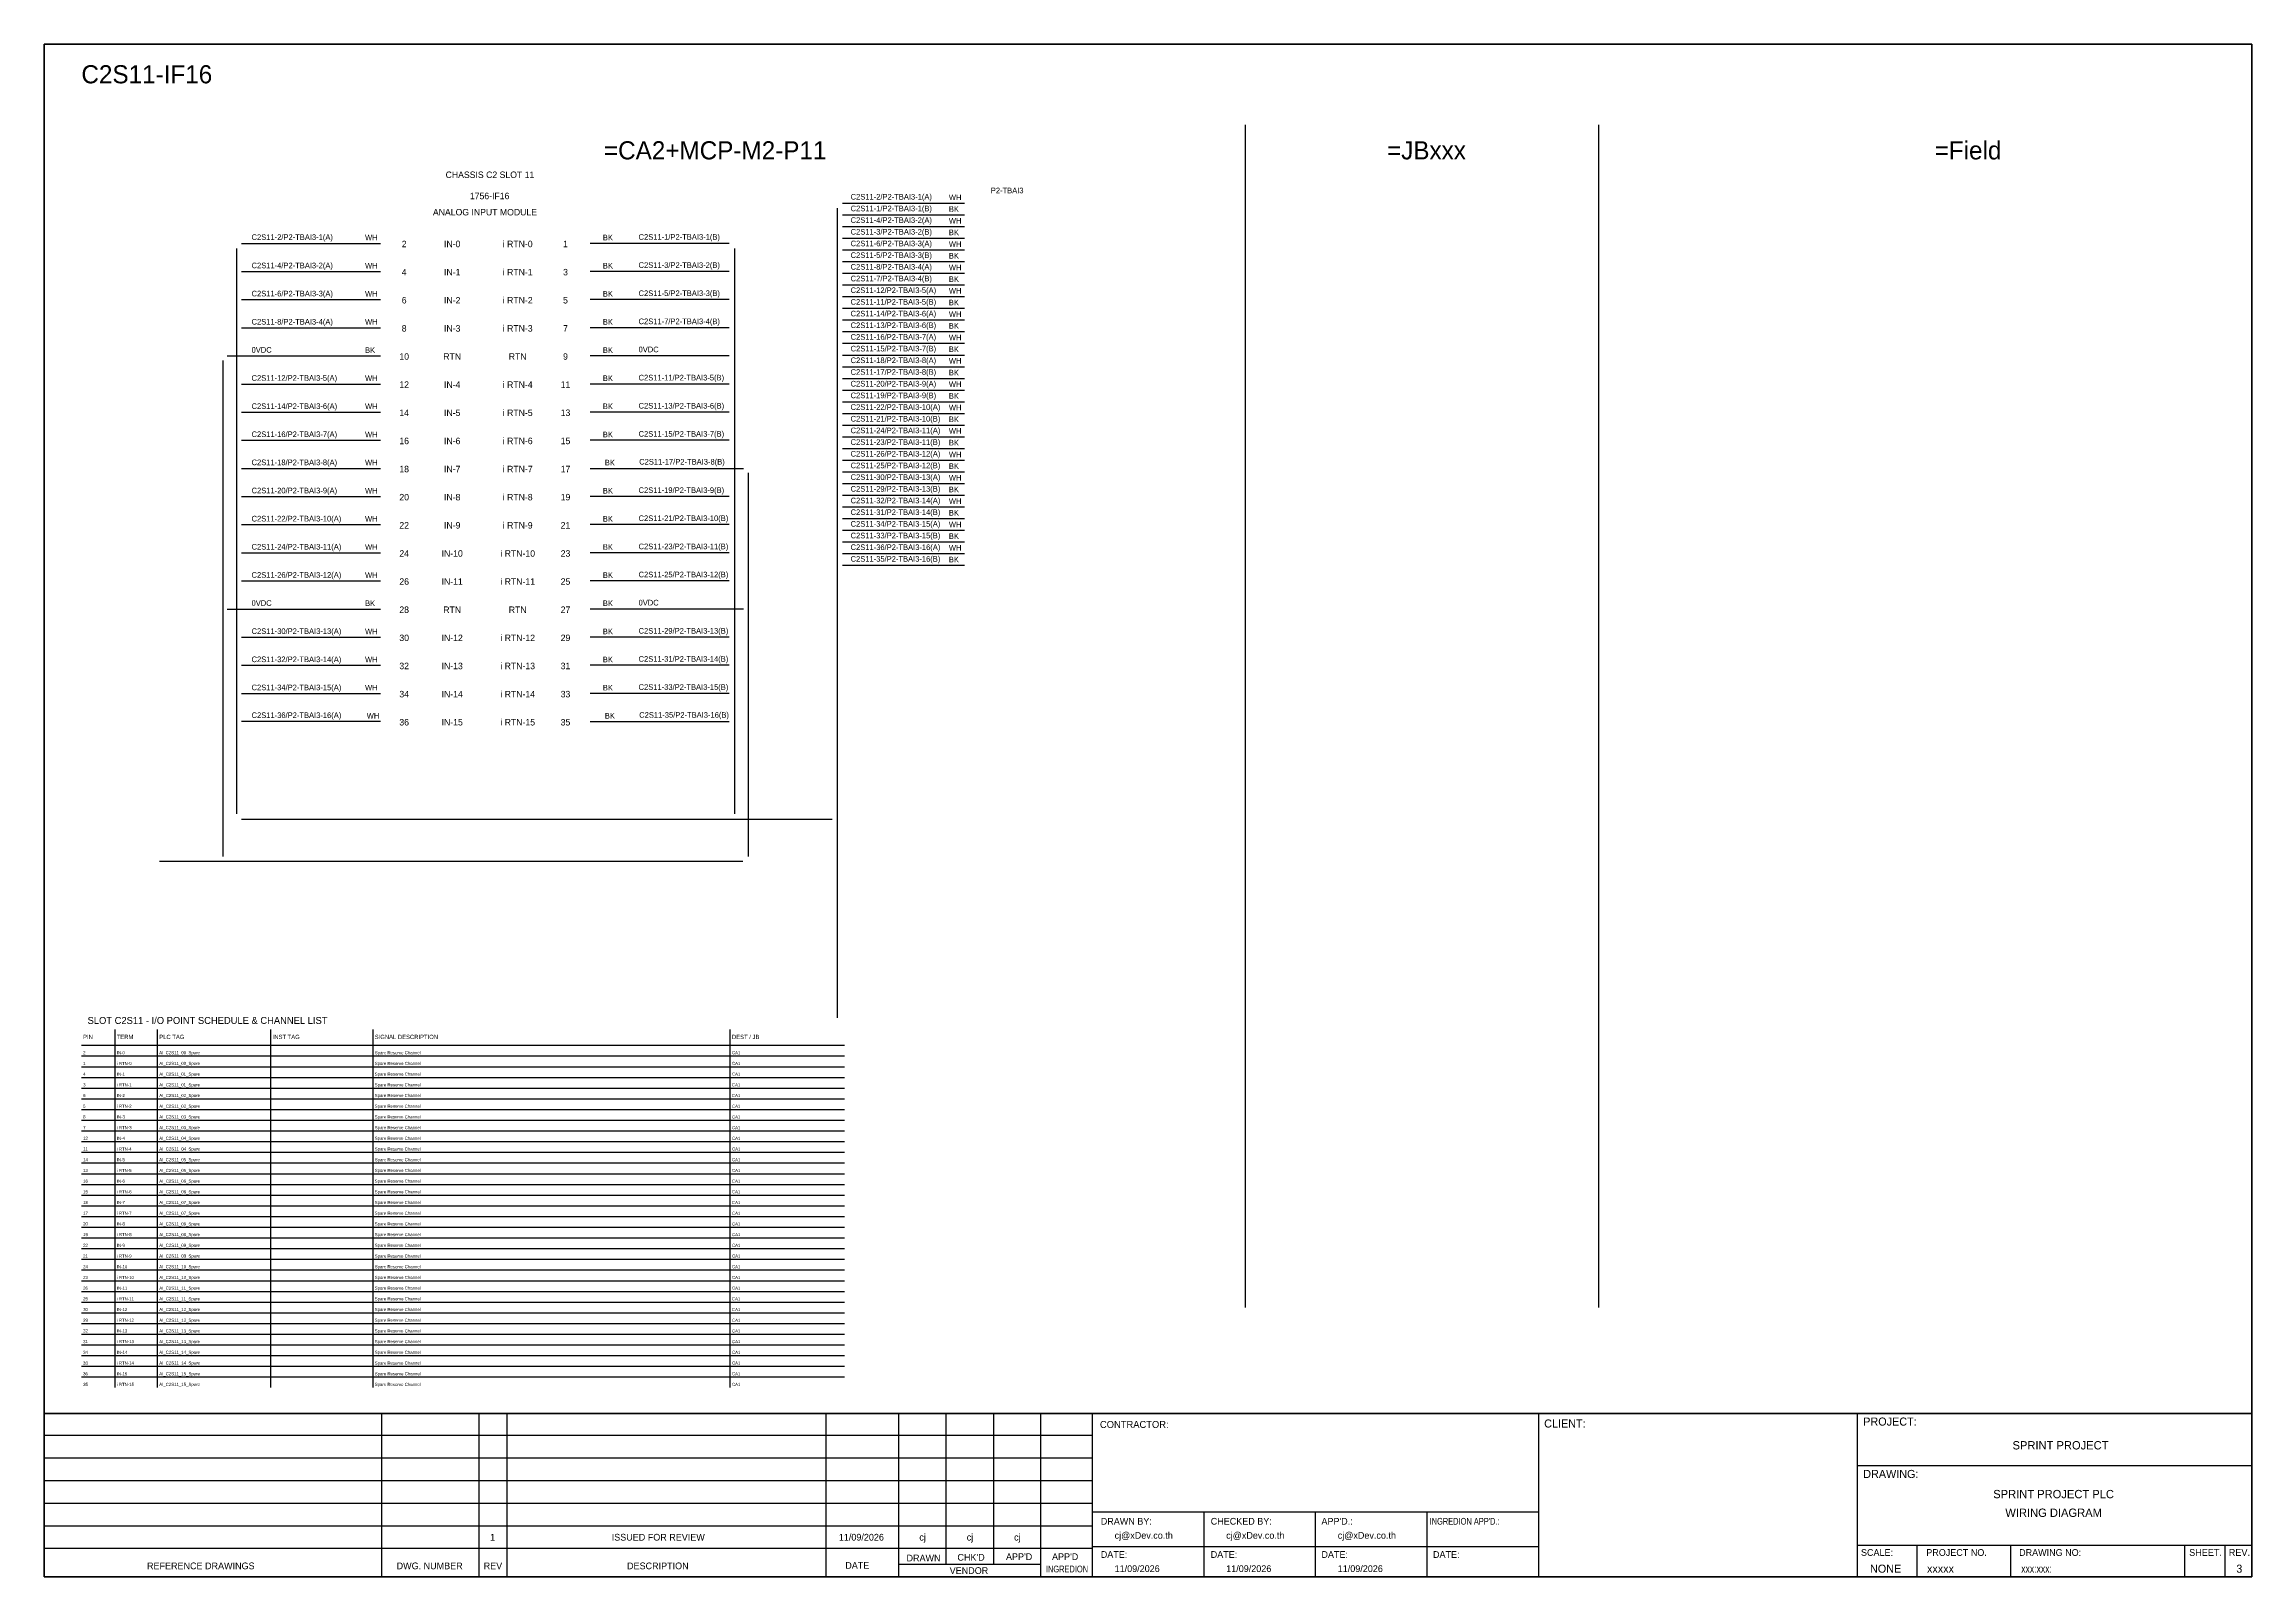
# Model space of a CAD drawing. Header units: metres. Extents: x 0 to 20667, y -39055 to 2704.
# Drawn here: x 4193 to 8087, y -9013 to -6308 of the extents above; entities that cross this region are included whole.
import ezdxf
from ezdxf.enums import TextEntityAlignment as Align

# ---------------------------------------------------------------- set-up
doc = ezdxf.new("R2010")
doc.units = ezdxf.units.M

msp = doc.modelspace()

# ---------------------------------------------------------------- linework, layer by layer
at = {"ltscale": 25.4}
for p, q in [((5601, -6609.6), (5816.4, -6609.6)), ((5601, -6650.8), (5816.4, -6650.8)), ((5401.4, -6659.9), (5156.2, -6659.9)), ((5601, -6692), (5816.4, -6692)), ((5401.4, -6709.5), (5156.2, -6709.5)), ((5601, -6733.2), (5816.4, -6733.2)), ((5401.4, -6759.2), (5156.2, -6759.2)), ((5401.4, -6808.8), (5156.2, -6808.8)), ((5601, -6774.5), (5816.4, -6774.5)), ((5601, -6815.7), (5816.4, -6815.7)), ((4516.2, -6858.4), (4786.7, -6858.4)), ((5401.4, -6858.4), (5156.2, -6858.4)), ((5601, -6856.9), (5816.4, -6856.9)), ((5401.4, -6908.1), (5156.2, -6908.1)), ((5601, -6898.1), (5816.4, -6898.1)), ((5401.4, -6957.7), (5156.2, -6957.7)), ((5601, -6939.4), (5816.4, -6939.4)), ((5401.4, -7007.3), (5156.2, -7007.3)), ((5601, -6980.6), (5816.4, -6980.6)), ((5601, -7021.8), (5816.4, -7021.8)), ((5156.2, -7057), (5426.7, -7057)), ((5601, -7063), (5816.4, -7063)), ((5401.4, -7106.6), (5156.2, -7106.6)), ((5601, -7104.2), (5816.4, -7104.2)), ((5401.4, -7156.2), (5156.2, -7156.2)), ((5601, -7145.5), (5816.4, -7145.5)), ((5601, -7186.7), (5816.4, -7186.7)), ((5401.4, -7205.9), (5156.2, -7205.9)), ((5601, -7227.9), (5816.4, -7227.9)), ((5401.4, -7255.5), (5156.2, -7255.5)), ((4516.2, -7305.1), (4786.7, -7305.1)), ((5426.7, -7305.1), (5156.2, -7305.1)), ((5401.4, -7354.8), (5156.2, -7354.8)), ((5401.4, -7404.4), (5156.2, -7404.4)), ((5401.4, -7454), (5156.2, -7454)), ((5156.2, -7503.7), (5401.4, -7503.7))]:
    msp.add_line(p, q, dxfattribs=at)
at = {"color": 7}
for p, q in [((4318.3, -8678.8), (4318.3, -8046.7)), ((4393.3, -8678.8), (4393.3, -8046.7)), ((4593.3, -8678.8), (4593.3, -8046.7)), ((4773.3, -8678.8), (4773.3, -8046.7)), ((5403.3, -8678.8), (5403.3, -8046.7)), ((4259, -8074.7), (5604.8, -8074.7))]:
    msp.add_line(p, q, dxfattribs=at)
at = {"color": 8}
for p, q in [((4259, -8093.6), (5604.8, -8093.6)), ((4259, -8112.5), (5604.8, -8112.5)), ((4259, -8131.4), (5604.8, -8131.4)), ((4259, -8150.3), (5604.8, -8150.3)), ((4259, -8169.1), (5604.8, -8169.1)), ((4259, -8188), (5604.8, -8188)), ((4259, -8206.9), (5604.8, -8206.9)), ((4259, -8225.8), (5604.8, -8225.8)), ((4259, -8244.6), (5604.8, -8244.6)), ((4259, -8263.5), (5604.8, -8263.5)), ((4259, -8282.4), (5604.8, -8282.4)), ((4259, -8301.3), (5604.8, -8301.3)), ((4259, -8320.2), (5604.8, -8320.2)), ((4259, -8339), (5604.8, -8339)), ((4259, -8357.9), (5604.8, -8357.9)), ((4259, -8376.8), (5604.8, -8376.8)), ((4259, -8395.7), (5604.8, -8395.7)), ((4259, -8414.5), (5604.8, -8414.5)), ((4259, -8433.4), (5604.8, -8433.4)), ((4259, -8452.3), (5604.8, -8452.3)), ((4259, -8471.2), (5604.8, -8471.2)), ((4259, -8490.1), (5604.8, -8490.1)), ((4259, -8508.9), (5604.8, -8508.9)), ((4259, -8527.8), (5604.8, -8527.8)), ((4259, -8546.7), (5604.8, -8546.7)), ((4259, -8565.6), (5604.8, -8565.6)), ((4259, -8584.5), (5604.8, -8584.5)), ((4259, -8603.3), (5604.8, -8603.3)), ((4259, -8622.2), (5604.8, -8622.2)), ((4259, -8641.1), (5604.8, -8641.1)), ((4259, -8660), (5604.8, -8660))]:
    msp.add_line(p, q, dxfattribs=at)
at = {"color": 4}
for p, q in [((7495.6, -8956.5), (7495.6, -9012.6)), ((7660.9, -8956.5), (7660.9, -9012.6))]:
    msp.add_line(p, q, dxfattribs=at)
at = {"color": 4, "ltscale": 0.5}
for p, q in [((7968, -8956.5), (7968, -9012.6)), ((7968, -8956.5), (7968, -9012.6)), ((8039.2, -8956.5), (8039.2, -9012.6)), ((8039.2, -8956.5), (8039.2, -9012.6))]:
    msp.add_line(p, q, dxfattribs=at)
at = {"layer": 'GT_1', "color": 4}
for p, q in [((4788.7, -9012.6), (4788.7, -8724.5)), ((4960.6, -9012.6), (4960.6, -8724.5)), ((5009.7, -9012.6), (5009.7, -8724.5)), ((5572.4, -9012.6), (5572.4, -8724.5)), ((5700.7, -9012.6), (5700.7, -8724.5)), ((5784.3, -8990.8), (5784.3, -8724.5)), ((5867.8, -8990.8), (5867.8, -8724.5)), ((5951.1, -9012.6), (5951.1, -8724.5)), ((6042.1, -9012.6), (6042.1, -8724.5)), ((6829.1, -9012.6), (6829.1, -8724.5)), ((7391.4, -9012.6), (7391.4, -8724.5)), ((7391.4, -9012.6), (7391.4, -8724.5)), ((7391.4, -9012.6), (7391.4, -8724.5)), ((6042.1, -8763.3), (4193.3, -8763.3)), ((6042.1, -8803.1), (4193.3, -8803.1)), ((6042.1, -8843.1), (4193.3, -8843.1)), ((6042.1, -8883), (4193.3, -8883)), ((6829.1, -8898.3), (6042.1, -8898.3)), ((6238.9, -9012.6), (6238.9, -8898.3)), ((6435.6, -9012.6), (6435.6, -8898.3)), ((6632.4, -9012.6), (6632.4, -8898.3)), ((6042.1, -8922.9), (4193.3, -8922.9)), ((6042, -8962.8), (4193.3, -8962.8)), ((5951.1, -8990.8), (5700.7, -8990.8)), ((6829.1, -8959.8), (6042.1, -8959.8)), ((7391.4, -8956.5), (8086.6, -8956.5))]:
    msp.add_line(p, q, dxfattribs=at)
at = {"layer": 'HELPPOINT', "color": 4, "lineweight": 35}
for p, q in [((4193.3, -9012.6), (4193.3, -6308.4)), ((4193.3, -6308.4), (8086.6, -6308.4)), ((4193.3, -9012.6), (4193.3, -6308.4)), ((4193.3, -6308.4), (8086.6, -6308.4)), ((8086.6, -6308.4), (8086.6, -9012.6)), ((8086.6, -6308.4), (8086.6, -9012.6)), ((8086.6, -9012.6), (4193.3, -9012.6)), ((8086.6, -9012.6), (4193.3, -9012.6))]:
    msp.add_line(p, q, dxfattribs=at)
at = {"layer": 'HELPPOINT', "color": 4}
for p, q in [((7391.4, -8816.1), (8086.6, -8816.1)), ((7391.4, -8816.1), (8086.6, -8816.1)), ((7391.4, -8956.5), (8086.6, -8956.5))]:
    msp.add_line(p, q, dxfattribs=at)
at = {"layer": 'IE-WIRE', "color": 4, "ltscale": 25.4}
for p, q in [((5591.9, -6598.1), (5591.9, -8026.5)), ((5601, -6589), (5816.4, -6589)), ((5601, -6630.2), (5816.4, -6630.2)), ((4532.3, -6669.1), (4532.3, -7666.5)), ((4541.4, -6659.9), (4786.7, -6659.9)), ((5410.6, -6669.1), (5410.6, -7666.5)), ((5601, -6671.4), (5816.4, -6671.4)), ((4541.4, -6709.5), (4786.7, -6709.5)), ((5601, -6712.6), (5816.4, -6712.6)), ((4541.4, -6759.2), (4786.7, -6759.2)), ((5601, -6753.8), (5816.4, -6753.8)), ((4541.4, -6808.8), (4786.7, -6808.8)), ((5601, -6795.1), (5816.4, -6795.1)), ((5601, -6836.3), (5816.4, -6836.3)), ((5601, -6877.5), (5816.4, -6877.5)), ((4541.4, -6908.1), (4786.7, -6908.1)), ((5601, -6918.7), (5816.4, -6918.7)), ((4541.4, -6957.7), (4786.7, -6957.7)), ((5601, -6960), (5816.4, -6960)), ((4541.4, -7007.3), (4786.7, -7007.3)), ((5601, -7001.2), (5816.4, -7001.2)), ((5601, -7042.4), (5816.4, -7042.4)), ((4541.4, -7057), (4786.7, -7057)), ((5601, -7083.6), (5816.4, -7083.6)), ((4541.4, -7106.6), (4786.7, -7106.6)), ((4541.4, -7156.2), (4786.7, -7156.2)), ((5601, -7124.9), (5816.4, -7124.9)), ((5601, -7166.1), (5816.4, -7166.1)), ((4541.4, -7205.9), (4786.7, -7205.9)), ((5601, -7207.3), (5816.4, -7207.3)), ((4541.4, -7255.5), (4786.7, -7255.5)), ((4541.4, -7354.8), (4786.7, -7354.8)), ((4541.4, -7404.4), (4786.7, -7404.4)), ((4541.4, -7454), (4786.7, -7454)), ((4786.7, -7503.7), (4541.4, -7503.7))]:
    msp.add_line(p, q, dxfattribs=at)
at = {"layer": 'IE-WIRE', "color": 7, "ltscale": 25.4}
for p, q in [((4508.2, -6866.4), (4508.2, -7741.7)), ((5434.7, -7065), (5434.7, -7741.7)), ((5425.7, -7750.7), (4396.7, -7750.7))]:
    msp.add_line(p, q, dxfattribs=at)
at = {"layer": 'IE-WIRE', "color": 4}
msp.add_line((4541.4, -7675.6), (5582.7, -7675.6), dxfattribs=at)
at = {"layer": 'MEMBER', "color": 4, "lineweight": 35}
msp.add_line((4193.3, -8724.5), (8086.6, -8724.5), dxfattribs=at)
msp.add_line((4193.3, -8724.5), (8086.6, -8724.5), dxfattribs=at)
at = {"layer": 'MEMBER', "color": 4}
for p, q in [((7391.4, -8816.1), (8086.6, -8816.1)), ((7391.4, -8816.1), (8086.6, -8816.1)), ((7391.4, -8956.5), (8086.6, -8956.5)), ((7391.4, -8956.5), (8086.6, -8956.5))]:
    msp.add_line(p, q, dxfattribs=at)
at = {"layer": 'x01001-FrameArea'}
for p, q in [((6311.5, -6451.1), (6311.5, -8537.6)), ((6934.6, -6451.1), (6934.6, -8537.6))]:
    msp.add_line(p, q, dxfattribs=at)

# ---------------------------------------------------------------- texts
at = {"color": 2}
msp.add_text('C2S11-IF16', height=32, dxfattribs=at).set_placement((4259, -6377.6))
for s, height, p in [('=CA2+MCP-M2-P11', 32, (5376.7, -6495.8)), ('=JBxxx', 32, (6631, -6495.8)), ('=Field', 32, (7586.1, -6495.8)), ('CHASSIS C2 SLOT 11', 11.441, (4979.5, -6538.9)), ('1756-IF16', 11.44, (4978.9, -6576.3)), ('ANALOG INPUT MODULE', 11.441, (4970.7, -6604.9)), ('2', 11.4, (4828.2, -6661)), ('IN-0', 11.44, (4912.9, -6661)), ('i RTN-0', 11.44, (5028.4, -6661)), ('1', 11.4, (5112.7, -6661)), ('4', 11.4, (4828.2, -6710.7)), ('IN-1', 11.44, (4912.9, -6710.7)), ('i RTN-1', 11.44, (5028.4, -6710.7)), ('3', 11.4, (5112.7, -6710.7)), ('6', 11.4, (4828.2, -6760.3)), ('IN-2', 11.44, (4912.9, -6760.3)), ('i RTN-2', 11.44, (5028.4, -6760.3)), ('5', 11.4, (5112.7, -6760.3)), ('8', 11.4, (4828.2, -6809.9)), ('IN-3', 11.44, (4912.9, -6809.9)), ('i RTN-3', 11.44, (5028.4, -6809.9)), ('7', 11.4, (5112.7, -6809.9)), ('10', 11.44, (4828.2, -6859.6)), ('RTN', 11.44, (4912.9, -6859.6)), ('RTN', 11.44, (5028.4, -6859.6)), ('9', 11.4, (5112.7, -6859.6)), ('12', 11.44, (4828.2, -6909.2)), ('IN-4', 11.44, (4912.9, -6909.2)), ('i RTN-4', 11.44, (5028.4, -6909.2)), ('11', 11.44, (5112.7, -6909.2)), ('14', 11.44, (4828.2, -6958.8)), ('IN-5', 11.44, (4912.9, -6958.8)), ('i RTN-5', 11.44, (5028.4, -6958.8)), ('13', 11.44, (5112.7, -6958.8)), ('16', 11.44, (4828.2, -7008.5)), ('IN-6', 11.44, (4912.9, -7008.5)), ('i RTN-6', 11.44, (5028.4, -7008.5)), ('15', 11.44, (5112.7, -7008.5)), ('18', 11.44, (4828.2, -7058.1)), ('IN-7', 11.44, (4912.9, -7058.1)), ('i RTN-7', 11.44, (5028.4, -7058.1)), ('17', 11.44, (5112.7, -7058.1)), ('20', 11.44, (4828.2, -7107.7)), ('IN-8', 11.44, (4912.9, -7107.7)), ('i RTN-8', 11.44, (5028.4, -7107.7)), ('19', 11.44, (5112.7, -7107.7)), ('22', 11.44, (4828.2, -7157.4)), ('IN-9', 11.44, (4912.9, -7157.4)), ('i RTN-9', 11.44, (5028.4, -7157.4)), ('21', 11.44, (5112.7, -7157.4)), ('24', 11.44, (4828.2, -7207)), ('IN-10', 11.44, (4912.9, -7207)), ('i RTN-10', 11.44, (5028.4, -7207)), ('23', 11.44, (5112.7, -7207)), ('26', 11.44, (4828.2, -7256.6)), ('IN-11', 11.44, (4912.9, -7256.6)), ('i RTN-11', 11.44, (5028.4, -7256.6)), ('25', 11.44, (5112.7, -7256.6)), ('28', 11.44, (4828.2, -7306.3)), ('RTN', 11.44, (4912.9, -7306.3)), ('RTN', 11.44, (5028.4, -7306.3)), ('27', 11.44, (5112.7, -7306.3)), ('30', 11.44, (4828.2, -7355.9)), ('IN-12', 11.44, (4912.9, -7355.9)), ('i RTN-12', 11.44, (5028.4, -7355.9)), ('29', 11.44, (5112.7, -7355.9)), ('32', 11.44, (4828.2, -7405.5)), ('IN-13', 11.44, (4912.9, -7405.5)), ('i RTN-13', 11.44, (5028.4, -7405.5)), ('31', 11.44, (5112.7, -7405.5)), ('34', 11.44, (4828.2, -7455.2)), ('IN-14', 11.44, (4912.9, -7455.2)), ('i RTN-14', 11.44, (5028.4, -7455.2)), ('33', 11.44, (5112.7, -7455.2)), ('36', 11.44, (4828.2, -7504.8)), ('IN-15', 11.44, (4912.9, -7504.8)), ('i RTN-15', 11.44, (5028.4, -7504.8)), ('35', 11.44, (5112.7, -7504.8))]:
    msp.add_text(s, height=height, dxfattribs=at).set_placement(p, align=Align.MIDDLE_CENTER)
at = {"color": 4}
for s, height, p in [('C2S11-2/P2-TBAI3-1(A)', 9.949, (5615.5, -6582.7)), ('WH', 9.95, (5788.8, -6583.7)), ('C2S11-4/P2-TBAI3-2(A)', 9.949, (5615.5, -6623.9)), ('WH', 9.95, (5788.8, -6624.9)), ('C2S11-2/P2-TBAI3-1(A)', 9.949, (4559.1, -6653.9)), ('WH', 9.95, (4759.2, -6654.6)), ('C2S11-6/P2-TBAI3-3(A)', 9.949, (5615.5, -6665.1)), ('WH', 9.95, (5788.8, -6666.1)), ('C2S11-4/P2-TBAI3-2(A)', 9.949, (4559.1, -6703.9)), ('WH', 9.95, (4759.2, -6704.3)), ('C2S11-8/P2-TBAI3-4(A)', 9.949, (5615.5, -6706.3)), ('WH', 9.95, (5788.8, -6707.4)), ('C2S11-6/P2-TBAI3-3(A)', 9.949, (4559.1, -6753.5)), ('WH', 9.95, (4759.2, -6753.9)), ('C2S11-12/P2-TBAI3-5(A)', 9.949, (5615.5, -6747.6)), ('WH', 9.95, (5788.8, -6748.6)), ('C2S11-8/P2-TBAI3-4(A)', 9.949, (4559.1, -6803.2)), ('WH', 9.95, (4759.2, -6803.5)), ('C2S11-14/P2-TBAI3-6(A)', 9.949, (5615.5, -6788.8)), ('WH', 9.95, (5788.8, -6789.8)), ('C2S11-16/P2-TBAI3-7(A)', 9.949, (5615.5, -6830)), ('WH', 9.95, (5788.8, -6831)), ('C2S11-18/P2-TBAI3-8(A)', 9.949, (5615.5, -6871.2)), ('WH', 9.95, (5788.8, -6872.3)), ('C2S11-12/P2-TBAI3-5(A)', 9.949, (4559.1, -6902.4)), ('WH', 9.95, (4759.2, -6902.8)), ('C2S11-20/P2-TBAI3-9(A)', 9.949, (5615.5, -6912.5)), ('WH', 9.95, (5788.8, -6913.5)), ('C2S11-14/P2-TBAI3-6(A)', 9.949, (4559.1, -6952.1)), ('WH', 9.95, (4759.2, -6952.4)), ('C2S11-22/P2-TBAI3-10(A)', 9.949, (5615.5, -6953.7)), ('WH', 9.95, (5788.8, -6954.7)), ('C2S11-16/P2-TBAI3-7(A)', 9.949, (4559.1, -7001.7)), ('WH', 9.95, (4759.2, -7002.1)), ('C2S11-24/P2-TBAI3-11(A)', 9.949, (5615.5, -6994.9)), ('WH', 9.95, (5788.8, -6995.9)), ('C2S11-18/P2-TBAI3-8(A)', 9.949, (4559.1, -7051.3)), ('WH', 9.95, (4759.2, -7051.7)), ('C2S11-26/P2-TBAI3-12(A)', 9.949, (5615.5, -7036.1)), ('WH', 9.95, (5788.8, -7037.2)), ('C2S11-30/P2-TBAI3-13(A)', 9.949, (5615.5, -7077.3)), ('WH', 9.95, (5788.8, -7078.4)), ('C2S11-20/P2-TBAI3-9(A)', 9.949, (4559.1, -7101)), ('WH', 9.95, (4759.2, -7101.3)), ('C2S11-32/P2-TBAI3-14(A)', 9.949, (5615.5, -7118.6)), ('WH', 9.95, (5788.8, -7119.6)), ('C2S11-22/P2-TBAI3-10(A)', 9.949, (4559.1, -7150.6)), ('WH', 9.95, (4759.2, -7151)), ('C2S11-34/P2-TBAI3-15(A)', 9.949, (5615.5, -7159.8)), ('WH', 9.95, (5788.8, -7160.8)), ('C2S11-24/P2-TBAI3-11(A)', 9.949, (4559.1, -7200.2)), ('WH', 9.95, (4759.2, -7200.6)), ('C2S11-36/P2-TBAI3-16(A)', 9.949, (5615.5, -7201)), ('WH', 9.95, (5788.8, -7202.1)), ('C2S11-26/P2-TBAI3-12(A)', 9.949, (4559.1, -7249.9)), ('WH', 9.95, (4759.2, -7250.2)), ('C2S11-30/P2-TBAI3-13(A)', 9.949, (4559.1, -7349.1)), ('WH', 9.95, (4759.2, -7349.5)), ('C2S11-32/P2-TBAI3-14(A)', 9.949, (4559.1, -7398.8)), ('WH', 9.95, (4759.2, -7399.1)), ('C2S11-34/P2-TBAI3-15(A)', 9.949, (4559.1, -7448.4)), ('WH', 9.95, (4759.2, -7448.8)), ('C2S11-36/P2-TBAI3-16(A)', 9.949, (4559.1, -7497.4)), ('WH', 9.95, (4762.2, -7498.4))]:
    msp.add_text(s, height=height, dxfattribs=at).set_placement(p)
msp.add_text('P2-TBAI3', height=9.95, dxfattribs=at).set_placement((5891.6, -6566.6), align=Align.MIDDLE_CENTER)
for s, height, p in [('C2S11-1/P2-TBAI3-1(B)', 9.949, (5615.5, -6603.3)), ('BK', 9.95, (5788.8, -6604.3)), ('BK', 9.95, (5178.6, -6654.6)), ('C2S11-1/P2-TBAI3-1(B)', 9.949, (5241.6, -6653.6)), ('C2S11-3/P2-TBAI3-2(B)', 9.949, (5615.5, -6644.5)), ('BK', 9.95, (5788.8, -6645.5)), ('BK', 9.95, (5178.6, -6704.3)), ('C2S11-3/P2-TBAI3-2(B)', 9.949, (5241.6, -6703.2)), ('C2S11-5/P2-TBAI3-3(B)', 9.949, (5615.5, -6685.7)), ('BK', 9.95, (5788.8, -6686.8)), ('C2S11-7/P2-TBAI3-4(B)', 9.949, (5615.5, -6726.9)), ('BK', 9.95, (5788.8, -6728)), ('BK', 9.95, (5178.6, -6753.9)), ('C2S11-5/P2-TBAI3-3(B)', 9.949, (5241.6, -6752.9)), ('C2S11-11/P2-TBAI3-5(B)', 9.949, (5615.5, -6768.2)), ('BK', 9.95, (5788.8, -6769.2)), ('BK', 9.95, (5178.6, -6803.5)), ('C2S11-7/P2-TBAI3-4(B)', 9.949, (5241.6, -6802.5)), ('C2S11-13/P2-TBAI3-6(B)', 9.949, (5615.5, -6809.4)), ('BK', 9.95, (5788.8, -6810.4)), ('0VDC', 9.95, (4559.1, -6852.8)), ('BK', 9.95, (4759.2, -6853.2)), ('BK', 9.95, (5178.6, -6853.2)), ('0VDC', 9.95, (5241.6, -6852.1)), ('C2S11-15/P2-TBAI3-7(B)', 9.949, (5615.5, -6850.6)), ('BK', 9.95, (5788.8, -6851.7)), ('C2S11-17/P2-TBAI3-8(B)', 9.949, (5615.5, -6891.8)), ('BK', 9.95, (5788.8, -6892.9)), ('BK', 9.95, (5178.6, -6902.8)), ('C2S11-11/P2-TBAI3-5(B)', 9.949, (5241.6, -6901.8)), ('C2S11-19/P2-TBAI3-9(B)', 9.949, (5615.5, -6933.1)), ('BK', 9.95, (5788.8, -6934.1)), ('BK', 9.95, (5178.6, -6952.4)), ('C2S11-13/P2-TBAI3-6(B)', 9.949, (5241.6, -6951.4)), ('C2S11-21/P2-TBAI3-10(B)', 9.949, (5615.5, -6974.3)), ('BK', 9.95, (5788.8, -6975.3)), ('BK', 9.95, (5178.6, -7002.1)), ('C2S11-15/P2-TBAI3-7(B)', 9.949, (5241.6, -7001)), ('C2S11-23/P2-TBAI3-11(B)', 9.949, (5615.5, -7015.5)), ('BK', 9.95, (5788.8, -7016.5)), ('BK', 9.95, (5182.1, -7051.7)), ('C2S11-17/P2-TBAI3-8(B)', 9.949, (5242.7, -7050.2)), ('C2S11-25/P2-TBAI3-12(B)', 9.949, (5615.5, -7056.7)), ('BK', 9.95, (5788.8, -7057.8)), ('BK', 9.95, (5178.6, -7101.3)), ('C2S11-19/P2-TBAI3-9(B)', 9.949, (5241.6, -7100.3)), ('C2S11-29/P2-TBAI3-13(B)', 9.949, (5615.5, -7098)), ('BK', 9.95, (5788.8, -7099)), ('BK', 9.95, (5178.6, -7151)), ('C2S11-21/P2-TBAI3-10(B)', 9.949, (5241.6, -7149.9)), ('C2S11-31/P2-TBAI3-14(B)', 9.949, (5615.5, -7139.2)), ('BK', 9.95, (5788.8, -7140.2)), ('BK', 9.95, (5178.6, -7200.6)), ('C2S11-23/P2-TBAI3-11(B)', 9.949, (5241.6, -7199.6)), ('C2S11-33/P2-TBAI3-15(B)', 9.949, (5615.5, -7180.4)), ('BK', 9.95, (5788.8, -7181.4)), ('BK', 9.95, (5178.6, -7250.2)), ('C2S11-25/P2-TBAI3-12(B)', 9.949, (5241.6, -7249.2)), ('C2S11-35/P2-TBAI3-16(B)', 9.949, (5615.5, -7221.6)), ('BK', 9.95, (5788.8, -7222.7)), ('0VDC', 9.95, (4559.1, -7299.5)), ('BK', 9.95, (4759.2, -7299.9)), ('BK', 9.95, (5178.6, -7299.9)), ('0VDC', 9.95, (5241.6, -7298.8)), ('BK', 9.95, (5178.6, -7349.5)), ('C2S11-29/P2-TBAI3-13(B)', 9.949, (5241.6, -7348.5)), ('BK', 9.95, (5178.6, -7399.1)), ('C2S11-31/P2-TBAI3-14(B)', 9.949, (5241.6, -7398.1)), ('BK', 9.95, (5178.6, -7448.8)), ('C2S11-33/P2-TBAI3-15(B)', 9.949, (5241.6, -7447.7)), ('BK', 9.95, (5182.1, -7498.4)), ('C2S11-35/P2-TBAI3-16(B)', 9.949, (5242.7, -7496.9))]:
    msp.add_text(s, height=height).set_placement(p)
at = {"color": 3}
for s, p in [('PIN', (4262, -8063.7)), ('TERM', (4321.3, -8063.7)), ('PLC TAG', (4396.3, -8063.7)), ('INST TAG', (4596.3, -8063.7)), ('SIGNAL DESCRIPTION', (4776.3, -8063.7)), ('DEST / JB', (5406.3, -8063.7))]:
    msp.add_text(s, height=7.5, dxfattribs=at).set_placement(p)
at = {"color": 7}
for s, p in [('2', (4262, -8090.6)), ('IN-0', (4321.3, -8090.6)), ('AI_C2S11_00_Spare', (4396.3, -8090.6)), ('Spare Reserve Channel', (4776.3, -8090.6)), ('CA1', (5406.3, -8090.6)), ('4', (4262, -8128.4)), ('1', (4262, -8109.5)), ('i RTN-0', (4321.3, -8109.5)), ('IN-1', (4321.3, -8128.4)), ('AI_C2S11_00_Spare', (4396.3, -8109.5)), ('AI_C2S11_01_Spare', (4396.3, -8128.4)), ('Spare Reserve Channel', (4776.3, -8109.5)), ('Spare Reserve Channel', (4776.3, -8128.4)), ('CA1', (5406.3, -8109.5)), ('CA1', (5406.3, -8128.4)), ('3', (4262, -8147.3)), ('6', (4262, -8166.1)), ('i RTN-1', (4321.3, -8147.3)), ('IN-2', (4321.3, -8166.1)), ('AI_C2S11_01_Spare', (4396.3, -8147.3)), ('AI_C2S11_02_Spare', (4396.3, -8166.1)), ('Spare Reserve Channel', (4776.3, -8147.3)), ('Spare Reserve Channel', (4776.3, -8166.1)), ('CA1', (5406.3, -8147.3)), ('CA1', (5406.3, -8166.1)), ('5', (4262, -8185)), ('8', (4262, -8203.9)), ('i RTN-2', (4321.3, -8185)), ('IN-3', (4321.3, -8203.9)), ('AI_C2S11_02_Spare', (4396.3, -8185)), ('AI_C2S11_03_Spare', (4396.3, -8203.9)), ('Spare Reserve Channel', (4776.3, -8185)), ('Spare Reserve Channel', (4776.3, -8203.9)), ('CA1', (5406.3, -8185)), ('CA1', (5406.3, -8203.9)), ('7', (4262, -8222.8)), ('12', (4262, -8241.6)), ('i RTN-3', (4321.3, -8222.8)), ('IN-4', (4321.3, -8241.6)), ('AI_C2S11_03_Spare', (4396.3, -8222.8)), ('AI_C2S11_04_Spare', (4396.3, -8241.6)), ('Spare Reserve Channel', (4776.3, -8222.8)), ('Spare Reserve Channel', (4776.3, -8241.6)), ('CA1', (5406.3, -8222.8)), ('CA1', (5406.3, -8241.6)), ('11', (4262, -8260.5)), ('14', (4262, -8279.4)), ('13', (4262, -8298.3)), ('i RTN-4', (4321.3, -8260.5)), ('i RTN-5', (4321.3, -8298.3)), ('IN-5', (4321.3, -8279.4)), ('AI_C2S11_04_Spare', (4396.3, -8260.5)), ('AI_C2S11_05_Spare', (4396.3, -8279.4)), ('AI_C2S11_05_Spare', (4396.3, -8298.3)), ('Spare Reserve Channel', (4776.3, -8260.5)), ('Spare Reserve Channel', (4776.3, -8279.4)), ('Spare Reserve Channel', (4776.3, -8298.3)), ('CA1', (5406.3, -8260.5)), ('CA1', (5406.3, -8279.4)), ('CA1', (5406.3, -8298.3)), ('16', (4262, -8317.2)), ('15', (4262, -8336)), ('i RTN-6', (4321.3, -8336)), ('IN-6', (4321.3, -8317.2)), ('AI_C2S11_06_Spare', (4396.3, -8317.2)), ('AI_C2S11_06_Spare', (4396.3, -8336)), ('Spare Reserve Channel', (4776.3, -8317.2)), ('Spare Reserve Channel', (4776.3, -8336)), ('CA1', (5406.3, -8317.2)), ('CA1', (5406.3, -8336)), ('18', (4262, -8354.9)), ('17', (4262, -8373.8)), ('i RTN-7', (4321.3, -8373.8)), ('IN-7', (4321.3, -8354.9)), ('AI_C2S11_07_Spare', (4396.3, -8354.9)), ('AI_C2S11_07_Spare', (4396.3, -8373.8)), ('Spare Reserve Channel', (4776.3, -8354.9)), ('Spare Reserve Channel', (4776.3, -8373.8)), ('CA1', (5406.3, -8354.9)), ('CA1', (5406.3, -8373.8)), ('20', (4262, -8392.7)), ('19', (4262, -8411.5)), ('i RTN-8', (4321.3, -8411.5)), ('IN-8', (4321.3, -8392.7)), ('AI_C2S11_08_Spare', (4396.3, -8392.7)), ('AI_C2S11_08_Spare', (4396.3, -8411.5)), ('Spare Reserve Channel', (4776.3, -8392.7)), ('Spare Reserve Channel', (4776.3, -8411.5)), ('CA1', (5406.3, -8392.7)), ('CA1', (5406.3, -8411.5)), ('22', (4262, -8430.4)), ('21', (4262, -8449.3)), ('i RTN-9', (4321.3, -8449.3)), ('IN-9', (4321.3, -8430.4)), ('AI_C2S11_09_Spare', (4396.3, -8430.4)), ('AI_C2S11_09_Spare', (4396.3, -8449.3)), ('Spare Reserve Channel', (4776.3, -8430.4)), ('Spare Reserve Channel', (4776.3, -8449.3)), ('CA1', (5406.3, -8430.4)), ('CA1', (5406.3, -8449.3)), ('24', (4262, -8468.2)), ('23', (4262, -8487.1)), ('i RTN-10', (4321.3, -8487.1)), ('IN-10', (4321.3, -8468.2)), ('AI_C2S11_10_Spare', (4396.3, -8468.2)), ('AI_C2S11_10_Spare', (4396.3, -8487.1)), ('Spare Reserve Channel', (4776.3, -8468.2)), ('Spare Reserve Channel', (4776.3, -8487.1)), ('CA1', (5406.3, -8468.2)), ('CA1', (5406.3, -8487.1)), ('26', (4262, -8505.9)), ('25', (4262, -8524.8)), ('i RTN-11', (4321.3, -8524.8)), ('IN-11', (4321.3, -8505.9)), ('AI_C2S11_11_Spare', (4396.3, -8505.9)), ('AI_C2S11_11_Spare', (4396.3, -8524.8)), ('Spare Reserve Channel', (4776.3, -8505.9)), ('Spare Reserve Channel', (4776.3, -8524.8)), ('CA1', (5406.3, -8505.9)), ('CA1', (5406.3, -8524.8)), ('30', (4262, -8543.7)), ('29', (4262, -8562.6)), ('i RTN-12', (4321.3, -8562.6)), ('IN-12', (4321.3, -8543.7)), ('AI_C2S11_12_Spare', (4396.3, -8543.7)), ('AI_C2S11_12_Spare', (4396.3, -8562.6)), ('Spare Reserve Channel', (4776.3, -8543.7)), ('Spare Reserve Channel', (4776.3, -8562.6)), ('CA1', (5406.3, -8543.7)), ('CA1', (5406.3, -8562.6)), ('32', (4262, -8581.5)), ('31', (4262, -8600.3)), ('i RTN-13', (4321.3, -8600.3)), ('IN-13', (4321.3, -8581.5)), ('AI_C2S11_13_Spare', (4396.3, -8581.5)), ('AI_C2S11_13_Spare', (4396.3, -8600.3)), ('Spare Reserve Channel', (4776.3, -8581.5)), ('Spare Reserve Channel', (4776.3, -8600.3)), ('CA1', (5406.3, -8581.5)), ('CA1', (5406.3, -8600.3)), ('34', (4262, -8619.2)), ('33', (4262, -8638.1)), ('i RTN-14', (4321.3, -8638.1)), ('IN-14', (4321.3, -8619.2)), ('AI_C2S11_14_Spare', (4396.3, -8619.2)), ('AI_C2S11_14_Spare', (4396.3, -8638.1)), ('Spare Reserve Channel', (4776.3, -8619.2)), ('Spare Reserve Channel', (4776.3, -8638.1)), ('CA1', (5406.3, -8619.2)), ('CA1', (5406.3, -8638.1)), ('36', (4262, -8657)), ('35', (4262, -8675.8)), ('i RTN-15', (4321.3, -8675.8)), ('IN-15', (4321.3, -8657)), ('AI_C2S11_15_Spare', (4396.3, -8657)), ('AI_C2S11_15_Spare', (4396.3, -8675.8)), ('Spare Reserve Channel', (4776.3, -8657)), ('Spare Reserve Channel', (4776.3, -8675.8)), ('CA1', (5406.3, -8657)), ('CA1', (5406.3, -8675.8))]:
    msp.add_text(s, height=5.5, dxfattribs=at).set_placement(p)
at = {"color": 4, "ltscale": 100}
for s, p in [('SPRINT PROJECT', (7749.2, -8780.5)), ('SPRINT PROJECT PLC', (7737, -8866.6)), ('WIRING DIAGRAM', (7737, -8899.5))]:
    msp.add_text(s, height=14.693, dxfattribs=at).set_placement(p, align=Align.MIDDLE_CENTER)
at = {"layer": 'GT_1', "color": 4}
for s, p in [('CLIENT:', (6838.6, -8749.2)), ('PROJECT:', (7401.3, -8745.8)), ('DRAWING:', (7401.3, -8838.2))]:
    msp.add_text(s, height=14.25, dxfattribs=at).set_placement(p)
at = {"layer": 'MEMBER', "color": 4, "ltscale": 0.8}
for s, height, p in [('SLOT C2S11 - I/O POINT SCHEDULE & CHANNEL LIST', 12.35, (4269.9, -8037.1)), ('CONTRACTOR:', 12.35, (6055.2, -8749.9)), ('DRAWN BY:', 11.88, (6056.7, -8920.5)), ('CHECKED BY:', 11.875, (6250.6, -8920.5)), ("APP'D.:", 11.88, (6445.8, -8920.5)), ('cj@xDev.co.th', 11.875, (6081.1, -8945.4)), ('cj@xDev.co.th', 11.875, (6277.9, -8945.4)), ('cj@xDev.co.th', 11.875, (6474.6, -8945.4)), ('REFERENCE DRAWINGS', 11.875, (4374.7, -8999.2)), ('DWG. NUMBER', 11.875, (4814.9, -8999.2)), ('REV', 11.88, (4968.4, -8999.2)), ('DESCRIPTION', 11.875, (5221.3, -8999.2)), ('DATE', 11.88, (5606.1, -8998.4)), ('DRAWN', 11.88, (5714.1, -8985.4)), ("CHK'D", 11.88, (5803.9, -8984.1)), ("APP'D", 11.88, (5889.5, -8983)), ("APP'D", 11.88, (5970.7, -8983)), ('DATE:', 11.88, (6056.7, -8979.1)), ('11/09/2026', 11.88, (6081.1, -9004.1)), ('DATE:', 11.88, (6250.6, -8979.1)), ('11/09/2026', 11.88, (6277.9, -9004.1)), ('DATE:', 11.88, (6445.8, -8979.1)), ('11/09/2026', 11.88, (6474.6, -9004.1)), ('DATE:', 11.88, (6642.6, -8979.1)), ('SCALE:', 11.88, (7397.3, -8975.6)), ('NONE', 14.23, (7413.3, -9005.3)), ('PROJECT NO.', 11.875, (7512.5, -8975.6)), ('DRAWING NO:', 11.875, (7676.2, -8975.6)), ('SHEET.', 12, (7976, -8975.6)), ('REV.', 12, (8045.9, -8975.6)), ('VENDOR', 11.88, (5790.2, -9007.5)), ('xxxxx', 14.23, (7513.7, -9005.3))]:
    msp.add_text(s, height=height, dxfattribs=at).set_placement(p)
at = {"layer": 'MEMBER', "color": 4, "ltscale": 0.8, "width": 0.8}
for s, height, p in [("INGREDION APP'D.:", 11.875, (6636.6, -8920.5)), ('INGREDION', 11.88, (5959.9, -9004.7)), ('xxx:xxx:', 14.23, (7679.9, -9005.3))]:
    msp.add_text(s, height=height, dxfattribs=at).set_placement(p)
at = {"layer": 'MEMBER', "color": 4, "ltscale": 0.8}
for s, height, p in [('1', 11.9, (4984.2, -8942.7)), ('ISSUED FOR REVIEW', 11.875, (5276.3, -8942.7)), ('11/09/2026', 11.88, (5634.5, -8942.7)), ('cj', 11.88, (5742.4, -8942.7)), ('cj', 11.88, (5826, -8942.7)), ('cj', 11.88, (5909.5, -8942.7))]:
    msp.add_text(s, height=height, dxfattribs=at).set_placement(p, align=Align.MIDDLE_CENTER)
msp.add_text('3', height=14.2, dxfattribs=at).set_placement((8064.5, -9005.3), align=Align.CENTER)

doc.saveas('drawing.dxf')
